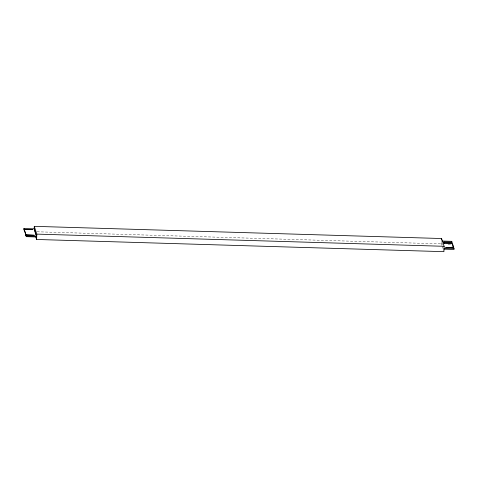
<?xml version="1.0" encoding="UTF-8"?>
<svg xmlns="http://www.w3.org/2000/svg" width="478" height="478" viewBox="0 0 478 478"><rect width="100%" height="100%" fill="white"/><g stroke="black" fill="none" stroke-linecap="round" stroke-linejoin="round"><path stroke-width="0.36" stroke-dasharray="2.39 1.79" d="M441.845 245.304L441.385 243.888L441.469 241.874M37.063 231.788L441.385 243.888M448.047 244.389L451.728 244.497M441.768 242.471L442.849 245.811M442.078 246.009L443.453 250.251"/><path stroke-width="0.72" d="M23.93 228.538L24.181 230.169L23.93 228.538L34.273 228.848L36.627 236.963L26.284 236.652L26.039 235.021L34.308 235.272L25.967 234.806L24.282 229.619L32.48 229.649L24.211 229.404M24.282 229.619L25.937 235.57L25.967 234.806M26.284 236.652L26.039 235.021M34.183 229.016L34.291 226.333L441.6 238.528L444.128 246.301L443.913 251.667L36.603 239.472L35.683 236.646M34.273 228.848L35.76 234.292M36.603 239.472L36.818 234.112L34.291 226.333M441.547 239.866L441.6 238.528M443.859 242.728L443.889 241.964L451.997 242.209L451.961 242.973L443.859 242.728L444.193 243.762M451.68 242.107L451.716 241.342L441.582 241.037M452.499 243.756L453.52 247.759L452.499 243.756L444.391 243.511L443.889 241.964M453.55 246.989L450.097 247.508L445.645 247.371L453.819 247.825L454.07 249.456L443.937 249.152M36.818 234.112L444.128 246.301M26.32 235.887L36.657 236.198M443.966 248.387L454.1 248.685M451.716 241.342L451.997 242.209"/></g></svg>
